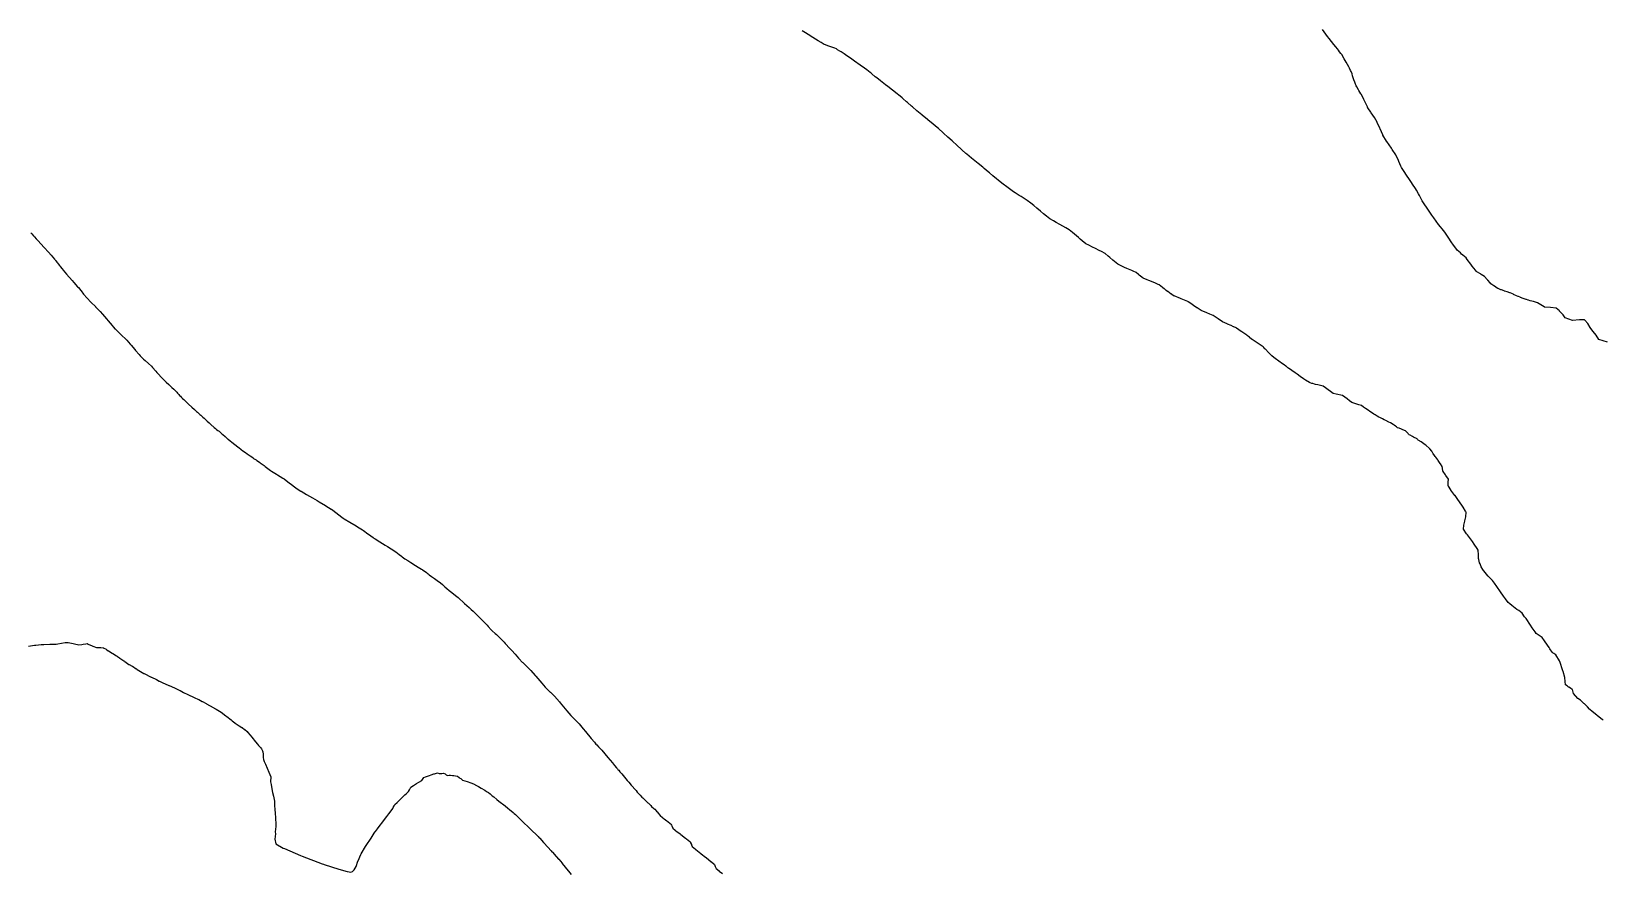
# Model space of a CAD drawing. Header units: metres. Extents: x 483462 to 484492, y 8428718 to 8429266.
# Drawn here: x 483792.42 to 483834.43, y 8429071 to 8429093.49 of the extents above; entities that cross this region are included whole.
import ezdxf

# ---------------------------------------------------------------- set-up
doc = ezdxf.new("R2010")
doc.units = ezdxf.units.M
doc.layers.add('C-TOPO-MAJR', color=9, linetype='Continuous')
doc.layers.add('C-TOPO-MINR', color=8, linetype='Continuous')

msp = doc.modelspace()

# ---------------------------------------------------------------- linework, layer by layer
at = {"layer": 'C-TOPO-MAJR', "color": 9, "linetype": 'Continuous', "lineweight": -3, "elevation": 1200, "flags": 128}
for points in [[(483834.45, 8429075.074), (483834.423, 8429075.096), (483834.299, 8429075.194), (483834.276, 8429075.212), (483834.154, 8429075.311), (483834.094, 8429075.36), (483834.08, 8429075.371), (483834.026, 8429075.433), (483833.946, 8429075.511), (483833.933, 8429075.524), (483833.852, 8429075.602), (483833.846, 8429075.609), (483833.84, 8429075.612), (483833.77, 8429075.654), (483833.657, 8429075.792), (483833.624, 8429075.895), (483833.624, 8429075.896), (483833.623, 8429075.898), (483833.622, 8429075.899), (483833.574, 8429075.931), (483833.527, 8429075.96), (483833.525, 8429075.961), (483833.525, 8429075.961), (483833.482, 8429075.989), (483833.482, 8429075.989), (483833.443, 8429076.018), (483833.442, 8429076.019), (483833.441, 8429076.02), (483833.441, 8429076.021), (483833.436, 8429076.106), (483833.435, 8429076.11), (483833.427, 8429076.217), (483833.377, 8429076.376), (483833.37, 8429076.395), (483833.287, 8429076.642), (483833.279, 8429076.661), (483833.182, 8429076.823), (483833.131, 8429076.855), (483833.115, 8429076.866), (483833.098, 8429076.876), (483833.086, 8429076.894), (483833.023, 8429076.986), (483833.003, 8429077.018), (483832.901, 8429077.172), (483832.882, 8429077.198), (483832.821, 8429077.285), (483832.768, 8429077.32), (483832.738, 8429077.34), (483832.686, 8429077.375), (483832.654, 8429077.396), (483832.626, 8429077.435), (483832.55, 8429077.543), (483832.505, 8429077.612), (483832.385, 8429077.789), (483832.348, 8429077.841), (483832.28, 8429077.937), (483832.234, 8429077.971), (483832.189, 8429078.006), (483832.142, 8429078.038), (483832.092, 8429078.072), (483832.048, 8429078.106), (483832.007, 8429078.142), (483831.956, 8429078.181), (483831.906, 8429078.225), (483831.84, 8429078.317), (483831.785, 8429078.39), (483831.705, 8429078.508), (483831.604, 8429078.652), (483831.544, 8429078.736), (483831.49, 8429078.812), (483831.462, 8429078.84), (483831.402, 8429078.9), (483831.376, 8429078.927), (483831.319, 8429078.985), (483831.299, 8429079.011), (483831.25, 8429079.074), (483831.233, 8429079.101), (483831.189, 8429079.17), (483831.156, 8429079.252), (483831.145, 8429079.28), (483831.121, 8429079.368), (483831.113, 8429079.395), (483831.113, 8429079.485), (483831.113, 8429079.51), (483831.107, 8429079.601), (483831.106, 8429079.623), (483831.075, 8429079.668), (483830.998, 8429079.783), (483830.951, 8429079.849), (483830.818, 8429080.027), (483830.797, 8429080.058), (483830.716, 8429080.181), (483830.724, 8429080.286), (483830.747, 8429080.394), (483830.748, 8429080.403), (483830.772, 8429080.511), (483830.774, 8429080.519), (483830.783, 8429080.628), (483830.784, 8429080.633), (483830.78, 8429080.645), (483830.771, 8429080.658), (483830.708, 8429080.767), (483830.585, 8429080.941), (483830.585, 8429080.941), (483830.581, 8429080.946), (483830.487, 8429081.077), (483830.483, 8429081.081), (483830.379, 8429081.225), (483830.375, 8429081.231), (483830.309, 8429081.331), (483830.304, 8429081.339), (483830.304, 8429081.348), (483830.304, 8429081.357), (483830.308, 8429081.437), (483830.311, 8429081.515), (483830.244, 8429081.617), (483830.235, 8429081.63), (483830.172, 8429081.721), (483830.163, 8429081.734), (483830.16, 8429081.746), (483830.151, 8429081.796), (483830.148, 8429081.81), (483830.139, 8429081.859), (483830.099, 8429081.925), (483830.09, 8429081.94), (483830.038, 8429082.017), (483830.028, 8429082.033), (483829.972, 8429082.105), (483829.959, 8429082.121), (483829.917, 8429082.174), (483829.905, 8429082.189), (483829.9, 8429082.202), (483829.894, 8429082.214), (483829.87, 8429082.27), (483829.815, 8429082.324), (483829.797, 8429082.342), (483829.716, 8429082.415), (483829.69, 8429082.438), (483829.615, 8429082.491), (483829.583, 8429082.513), (483829.505, 8429082.562), (483829.48, 8429082.578), (483829.471, 8429082.593), (483829.38, 8429082.644), (483829.351, 8429082.656), (483829.287, 8429082.691), (483829.257, 8429082.704), (483829.245, 8429082.72), (483829.232, 8429082.734), (483829.206, 8429082.765), (483829.19, 8429082.781), (483829.163, 8429082.811), (483829.093, 8429082.839), (483829.06, 8429082.851), (483828.99, 8429082.879), (483828.952, 8429082.894), (483828.925, 8429082.914), (483828.894, 8429082.937), (483828.863, 8429082.961), (483828.835, 8429082.982), (483828.76, 8429083.021), (483828.719, 8429083.042), (483828.64, 8429083.083), (483828.59, 8429083.108), (483828.545, 8429083.13), (483828.496, 8429083.155), (483828.452, 8429083.177), (483828.406, 8429083.201), (483828.353, 8429083.234), (483828.313, 8429083.259), (483828.25, 8429083.301), (483828.209, 8429083.328), (483828.164, 8429083.361), (483828.097, 8429083.409), (483828.043, 8429083.445), (483827.983, 8429083.486), (483827.912, 8429083.509), (483827.86, 8429083.526), (483827.808, 8429083.543), (483827.73, 8429083.569), (483827.67, 8429083.614), (483827.604, 8429083.662), (483827.542, 8429083.706), (483827.48, 8429083.75), (483827.435, 8429083.761), (483827.357, 8429083.779), (483827.312, 8429083.789), (483827.232, 8429083.809), (483827.156, 8429083.863), (483827.091, 8429083.909), (483827.023, 8429083.96), (483826.965, 8429084.003), (483826.929, 8429084.011), (483826.851, 8429084.031), (483826.82, 8429084.037), (483826.753, 8429084.049), (483826.731, 8429084.056), (483826.681, 8429084.072), (483826.66, 8429084.079), (483826.612, 8429084.096), (483826.594, 8429084.106), (483826.551, 8429084.128), (483826.534, 8429084.139), (483826.492, 8429084.163), (483826.435, 8429084.204), (483826.349, 8429084.265), (483826.264, 8429084.327), (483826.213, 8429084.363), (483826.178, 8429084.385), (483826.155, 8429084.4), (483826.121, 8429084.422), (483826.087, 8429084.446), (483826.066, 8429084.462), (483826.032, 8429084.487), (483826.02, 8429084.496), (483825.979, 8429084.528), (483825.966, 8429084.538), (483825.921, 8429084.574), (483825.877, 8429084.605), (483825.779, 8429084.673), (483825.678, 8429084.744), (483825.639, 8429084.772), (483825.593, 8429084.813), (483825.583, 8429084.821), (483825.541, 8429084.86), (483825.532, 8429084.868), (483825.499, 8429084.904), (483825.466, 8429084.941), (483825.453, 8429084.954), (483825.419, 8429084.991), (483825.406, 8429085.003), (483825.371, 8429085.039), (483825.353, 8429085.051), (483825.225, 8429085.14), (483825.196, 8429085.16), (483825.061, 8429085.254), (483825.046, 8429085.264), (483824.993, 8429085.305), (483824.988, 8429085.31), (483824.934, 8429085.352), (483824.928, 8429085.356), (483824.917, 8429085.364), (483824.789, 8429085.454), (483824.773, 8429085.465), (483824.642, 8429085.554), (483824.635, 8429085.559), (483824.573, 8429085.59), (483824.57, 8429085.592), (483824.567, 8429085.594), (483824.504, 8429085.624), (483824.5, 8429085.626), (483824.403, 8429085.664), (483824.398, 8429085.667), (483824.272, 8429085.721), (483824.266, 8429085.725), (483824.155, 8429085.803), (483824.02, 8429085.894), (483824.018, 8429085.895), (483824.018, 8429085.895), (483823.928, 8429085.932), (483823.849, 8429085.964), (483823.848, 8429085.965), (483823.703, 8429086.022), (483823.699, 8429086.023), (483823.589, 8429086.096), (483823.586, 8429086.098), (483823.584, 8429086.099), (483823.496, 8429086.163), (483823.494, 8429086.164), (483823.426, 8429086.213), (483823.423, 8429086.215), (483823.355, 8429086.261), (483823.346, 8429086.265), (483823.165, 8429086.339), (483823.147, 8429086.347), (483822.976, 8429086.416), (483822.963, 8429086.421), (483822.909, 8429086.46), (483822.904, 8429086.463), (483822.899, 8429086.466), (483822.85, 8429086.502), (483822.811, 8429086.531), (483822.803, 8429086.537), (483822.764, 8429086.565), (483822.755, 8429086.572), (483822.717, 8429086.601), (483822.711, 8429086.605), (483822.673, 8429086.634), (483822.667, 8429086.639), (483822.622, 8429086.676), (483822.572, 8429086.714), (483822.55, 8429086.723), (483822.459, 8429086.762), (483822.301, 8429086.827), (483822.256, 8429086.846), (483822.153, 8429086.893), (483822.124, 8429086.906), (483822.111, 8429086.917), (483822.041, 8429086.974), (483822.027, 8429086.986), (483821.959, 8429087.043), (483821.877, 8429087.079), (483821.845, 8429087.093), (483821.711, 8429087.15), (483821.65, 8429087.177), (483821.522, 8429087.242), (483821.472, 8429087.267), (483821.379, 8429087.339), (483821.34, 8429087.372), (483821.259, 8429087.447), (483821.217, 8429087.483), (483821.13, 8429087.552), (483821.031, 8429087.605), (483820.975, 8429087.634), (483820.871, 8429087.68), (483820.792, 8429087.718), (483820.692, 8429087.772), (483820.62, 8429087.811), (483820.518, 8429087.89), (483820.466, 8429087.931), (483820.418, 8429087.975), (483820.314, 8429088.067), (483820.258, 8429088.113), (483820.166, 8429088.187), (483820.085, 8429088.234), (483820.003, 8429088.283), (483819.924, 8429088.324), (483819.825, 8429088.377), (483819.748, 8429088.422), (483819.652, 8429088.48), (483819.562, 8429088.551), (483819.482, 8429088.614), (483819.405, 8429088.681), (483819.309, 8429088.764), (483819.223, 8429088.834), (483819.149, 8429088.895), (483819.047, 8429088.964), (483818.993, 8429089.001), (483818.884, 8429089.07), (483818.833, 8429089.102), (483818.725, 8429089.172), (483818.679, 8429089.202), (483818.578, 8429089.276), (483818.538, 8429089.305), (483818.501, 8429089.332), (483818.403, 8429089.406), (483818.37, 8429089.432), (483818.271, 8429089.51), (483818.228, 8429089.546), (483818.132, 8429089.625), (483818.037, 8429089.705), (483818, 8429089.737), (483817.899, 8429089.823), (483817.859, 8429089.856), (483817.738, 8429089.955), (483817.691, 8429089.993), (483817.56, 8429090.1), (483817.433, 8429090.206), (483817.408, 8429090.227), (483817.298, 8429090.324), (483817.281, 8429090.339), (483817.176, 8429090.434), (483817.162, 8429090.447), (483817.05, 8429090.549), (483817.039, 8429090.559), (483816.923, 8429090.664), (483816.806, 8429090.771), (483816.801, 8429090.775), (483816.674, 8429090.888), (483816.673, 8429090.889), (483816.638, 8429090.918), (483816.534, 8429091.005), (483816.532, 8429091.007), (483816.389, 8429091.124), (483816.383, 8429091.129), (483816.242, 8429091.245), (483816.232, 8429091.253), (483816.099, 8429091.367), (483815.978, 8429091.471), (483815.956, 8429091.49), (483815.843, 8429091.587), (483815.824, 8429091.604), (483815.719, 8429091.691), (483815.701, 8429091.707), (483815.603, 8429091.788), (483815.581, 8429091.805), (483815.481, 8429091.887), (483815.446, 8429091.914), (483815.318, 8429092.015), (483815.262, 8429092.059), (483815.123, 8429092.167), (483815.025, 8429092.244), (483814.986, 8429092.274), (483814.897, 8429092.349), (483814.873, 8429092.369), (483814.848, 8429092.389), (483814.76, 8429092.461), (483814.701, 8429092.502), (483814.585, 8429092.585), (483814.432, 8429092.691), (483814.32, 8429092.768), (483814.223, 8429092.835), (483814.152, 8429092.884), (483814.074, 8429092.937), (483814.041, 8429092.96), (483813.98, 8429092.998), (483813.951, 8429093.017), (483813.901, 8429093.037), (483813.851, 8429093.054), (483813.827, 8429093.063), (483813.77, 8429093.083), (483813.745, 8429093.092), (483813.715, 8429093.102), (483813.654, 8429093.126), (483813.621, 8429093.138), (483813.543, 8429093.186), (483813.461, 8429093.236), (483813.315, 8429093.326), (483813.191, 8429093.404), (483813.119, 8429093.448), (483813.033, 8429093.501)], [(483792.404, 8429088.102), (483792.431, 8429088.074), (483792.479, 8429088.025), (483792.505, 8429087.997), (483792.553, 8429087.945), (483792.607, 8429087.885), (483792.678, 8429087.806), (483792.762, 8429087.713), (483792.876, 8429087.586), (483792.951, 8429087.503), (483792.993, 8429087.456), (483793.04, 8429087.398), (483793.055, 8429087.379), (483793.07, 8429087.361), (483793.118, 8429087.301), (483793.131, 8429087.284), (483793.179, 8429087.22), (483793.191, 8429087.204), (483793.241, 8429087.139), (483793.274, 8429087.101), (483793.361, 8429087.001), (483793.513, 8429086.827), (483793.556, 8429086.778), (483793.656, 8429086.662), (483793.677, 8429086.639), (483793.742, 8429086.557), (483793.75, 8429086.548), (483793.817, 8429086.464), (483793.823, 8429086.456), (483793.906, 8429086.363), (483793.912, 8429086.357), (483794.014, 8429086.247), (483794.019, 8429086.242), (483794.024, 8429086.236), (483794.132, 8429086.129), (483794.136, 8429086.126), (483794.26, 8429086), (483794.262, 8429085.998), (483794.319, 8429085.932), (483794.378, 8429085.864), (483794.379, 8429085.862), (483794.524, 8429085.69), (483794.528, 8429085.684), (483794.534, 8429085.678), (483794.657, 8429085.537), (483794.668, 8429085.527), (483794.807, 8429085.392), (483794.822, 8429085.378), (483794.957, 8429085.248), (483794.973, 8429085.232), (483795.066, 8429085.125), (483795.087, 8429085.1), (483795.184, 8429084.982), (483795.209, 8429084.953), (483795.302, 8429084.847), (483795.333, 8429084.817), (483795.423, 8429084.729), (483795.465, 8429084.69), (483795.553, 8429084.611), (483795.629, 8429084.538), (483795.662, 8429084.506), (483795.751, 8429084.402), (483795.78, 8429084.368), (483795.811, 8429084.332), (483795.897, 8429084.232), (483795.944, 8429084.187), (483796.024, 8429084.11), (483796.094, 8429084.045), (483796.178, 8429083.969), (483796.226, 8429083.925), (483796.268, 8429083.886), (483796.307, 8429083.842), (483796.329, 8429083.818), (483796.365, 8429083.777), (483796.385, 8429083.754), (483796.405, 8429083.733), (483796.439, 8429083.699), (483796.46, 8429083.678), (483796.494, 8429083.645), (483796.541, 8429083.601), (483796.623, 8429083.525), (483796.711, 8429083.444), (483796.785, 8429083.376), (483796.837, 8429083.329), (483796.861, 8429083.306), (483796.881, 8429083.287), (483796.904, 8429083.265), (483796.924, 8429083.246), (483796.95, 8429083.224), (483796.978, 8429083.2), (483797.007, 8429083.175), (483797.037, 8429083.149), (483797.122, 8429083.072), (483797.172, 8429083.026), (483797.222, 8429082.981), (483797.311, 8429082.9), (483797.341, 8429082.876), (483797.375, 8429082.849), (483797.411, 8429082.821), (483797.439, 8429082.799), (483797.491, 8429082.753), (483797.518, 8429082.729), (483797.541, 8429082.709), (483797.6, 8429082.656), (483797.62, 8429082.64), (483797.667, 8429082.599), (483797.686, 8429082.584), (483797.736, 8429082.543), (483797.783, 8429082.506), (483797.863, 8429082.445), (483797.939, 8429082.386), (483797.981, 8429082.354), (483798.022, 8429082.321), (483798.035, 8429082.311), (483798.077, 8429082.278), (483798.089, 8429082.269), (483798.132, 8429082.237), (483798.145, 8429082.228), (483798.189, 8429082.195), (483798.201, 8429082.187), (483798.215, 8429082.177), (483798.27, 8429082.138), (483798.285, 8429082.128), (483798.348, 8429082.084), (483798.364, 8429082.074), (483798.432, 8429082.032), (483798.449, 8429082.021), (483798.524, 8429081.973), (483798.543, 8429081.958), (483798.642, 8429081.881), (483798.673, 8429081.857), (483798.816, 8429081.749), (483798.838, 8429081.733), (483798.979, 8429081.648), (483798.998, 8429081.636), (483799.147, 8429081.546), (483799.164, 8429081.536), (483799.178, 8429081.525), (483799.324, 8429081.414), (483799.339, 8429081.402), (483799.494, 8429081.285), (483799.504, 8429081.278), (483799.629, 8429081.199), (483799.638, 8429081.193), (483799.782, 8429081.109), (483799.937, 8429081.019), (483799.939, 8429081.017), (483800.06, 8429080.946), (483800.112, 8429080.915), (483800.288, 8429080.812), (483800.295, 8429080.808), (483800.439, 8429080.717), (483800.446, 8429080.713), (483800.601, 8429080.596), (483800.609, 8429080.59), (483800.759, 8429080.477), (483800.77, 8429080.469), (483800.787, 8429080.459), (483800.935, 8429080.367), (483801.105, 8429080.267), (483801.143, 8429080.245), (483801.274, 8429080.164), (483801.301, 8429080.148), (483801.422, 8429080.058), (483801.439, 8429080.045), (483801.557, 8429079.957), (483801.576, 8429079.942), (483801.61, 8429079.921), (483801.736, 8429079.842), (483801.884, 8429079.752), (483801.947, 8429079.714), (483802.044, 8429079.654), (483802.084, 8429079.629), (483802.176, 8429079.562), (483802.198, 8429079.546), (483802.262, 8429079.497), (483802.28, 8429079.483), (483802.316, 8429079.457), (483802.336, 8429079.442), (483802.371, 8429079.417), (483802.411, 8429079.391), (483802.487, 8429079.343), (483802.563, 8429079.294), (483802.691, 8429079.212), (483802.759, 8429079.169), (483802.804, 8429079.14), (483802.85, 8429079.112), (483802.868, 8429079.101), (483802.883, 8429079.092), (483802.921, 8429079.071), (483802.937, 8429079.061), (483802.981, 8429079.031), (483803.007, 8429079.007), (483803.03, 8429078.986), (483803.059, 8429078.96), (483803.124, 8429078.915), (483803.196, 8429078.866), (483803.271, 8429078.813), (483803.361, 8429078.749), (483803.416, 8429078.699), (483803.445, 8429078.671), (483803.475, 8429078.643), (483803.527, 8429078.593), (483803.595, 8429078.54), (483803.665, 8429078.484), (483803.761, 8429078.406), (483803.83, 8429078.351), (483803.881, 8429078.307), (483803.957, 8429078.241), (483804.005, 8429078.198), (483804.066, 8429078.142), (483804.127, 8429078.085), (483804.179, 8429078.036), (483804.233, 8429077.985), (483804.287, 8429077.934), (483804.349, 8429077.874), (483804.384, 8429077.839), (483804.418, 8429077.805), (483804.494, 8429077.729), (483804.526, 8429077.695), (483804.605, 8429077.611), (483804.638, 8429077.576), (483804.717, 8429077.493), (483804.744, 8429077.467), (483804.819, 8429077.396), (483804.854, 8429077.364), (483804.931, 8429077.291), (483804.96, 8429077.263), (483805.059, 8429077.159), (483805.089, 8429077.128), (483805.215, 8429076.991), (483805.24, 8429076.964), (483805.265, 8429076.936), (483805.354, 8429076.838), (483805.447, 8429076.734), (483805.467, 8429076.711), (483805.544, 8429076.628), (483805.558, 8429076.615), (483805.657, 8429076.521), (483805.669, 8429076.51), (483805.77, 8429076.413), (483805.78, 8429076.403), (483805.895, 8429076.271), (483805.903, 8429076.263), (483805.909, 8429076.255), (483806.069, 8429076.068), (483806.071, 8429076.065), (483806.163, 8429075.96), (483806.189, 8429075.93), (483806.19, 8429075.929), (483806.19, 8429075.929), (483806.297, 8429075.826), (483806.298, 8429075.825), (483806.401, 8429075.726), (483806.408, 8429075.718), (483806.538, 8429075.566), (483806.559, 8429075.542), (483806.74, 8429075.325), (483806.848, 8429075.198), (483806.869, 8429075.172), (483806.877, 8429075.165), (483806.955, 8429075.089), (483806.963, 8429075.081), (483807.039, 8429075.008), (483807.067, 8429074.974), (483807.174, 8429074.847), (483807.234, 8429074.775), (483807.39, 8429074.587), (483807.475, 8429074.485), (483807.517, 8429074.435), (483807.538, 8429074.414), (483807.587, 8429074.366), (483807.634, 8429074.32), (483807.676, 8429074.269), (483807.753, 8429074.178), (483807.838, 8429074.075), (483807.956, 8429073.932), (483808.016, 8429073.86), (483808.068, 8429073.797), (483808.089, 8429073.776), (483808.105, 8429073.76), (483808.125, 8429073.739), (483808.16, 8429073.697), (483808.205, 8429073.644), (483808.28, 8429073.553), (483808.355, 8429073.463), (483808.394, 8429073.416), (483808.458, 8429073.339), (483808.489, 8429073.308), (483808.554, 8429073.233), (483808.589, 8429073.191), (483808.623, 8429073.152), (483808.676, 8429073.093), (483808.697, 8429073.071), (483808.748, 8429073.021), (483808.772, 8429072.997), (483808.819, 8429072.952), (483808.842, 8429072.93), (483808.86, 8429072.908), (483808.903, 8429072.869), (483808.922, 8429072.853), (483808.966, 8429072.813), (483808.985, 8429072.797), (483809.003, 8429072.769), (483809.066, 8429072.712), (483809.087, 8429072.695), (483809.138, 8429072.647), (483809.168, 8429072.613), (483809.176, 8429072.596), (483809.237, 8429072.525), (483809.3, 8429072.475), (483809.318, 8429072.459), (483809.34, 8429072.442), (483809.416, 8429072.382), (483809.439, 8429072.365), (483809.501, 8429072.315), (483809.523, 8429072.296), (483809.533, 8429072.273), (483809.542, 8429072.252), (483809.569, 8429072.188), (483809.637, 8429072.134), (483809.657, 8429072.117), (483809.765, 8429072.034), (483809.788, 8429072.017), (483809.912, 8429071.92), (483809.935, 8429071.904), (483810.024, 8429071.832), (483810.042, 8429071.817), (483810.049, 8429071.799), (483810.068, 8429071.755), (483810.075, 8429071.739), (483810.093, 8429071.694), (483810.175, 8429071.628), (483810.187, 8429071.617), (483810.321, 8429071.512), (483810.334, 8429071.503), (483810.449, 8429071.412), (483810.463, 8429071.401), (483810.601, 8429071.291), (483810.61, 8429071.284), (483810.682, 8429071.224), (483810.685, 8429071.218), (483810.707, 8429071.166), (483810.708, 8429071.162), (483810.73, 8429071.11), (483810.811, 8429071.044), (483810.812, 8429071.043), (483810.901, 8429070.974)]]:
    msp.add_lwpolyline(points, dxfattribs=at)
at = {"layer": 'C-TOPO-MINR', "color": 8, "linetype": 'Continuous', "lineweight": -3, "elevation": 1202, "flags": 128}
for points in [[(483834.563, 8429085.183), (483834.333, 8429085.248), (483834.259, 8429085.363), (483834.182, 8429085.465), (483834.175, 8429085.473), (483834.105, 8429085.57), (483834.1, 8429085.576), (483834.037, 8429085.678), (483834.034, 8429085.682), (483833.96, 8429085.768), (483833.959, 8429085.77), (483833.951, 8429085.774), (483833.944, 8429085.773), (483833.82, 8429085.775), (483833.816, 8429085.775), (483833.626, 8429085.757), (483833.433, 8429085.833), (483833.376, 8429085.912), (483833.365, 8429085.928), (483833.285, 8429086.012), (483833.283, 8429086.014), (483833.195, 8429086.085), (483833.039, 8429086.104), (483832.887, 8429086.118), (483832.882, 8429086.119), (483832.877, 8429086.119), (483832.872, 8429086.122), (483832.785, 8429086.176), (483832.78, 8429086.18), (483832.695, 8429086.235), (483832.589, 8429086.263), (483832.583, 8429086.265), (483832.499, 8429086.282), (483832.494, 8429086.284), (483832.448, 8429086.299), (483832.443, 8429086.3), (483832.397, 8429086.316), (483832.389, 8429086.319), (483832.312, 8429086.349), (483832.237, 8429086.378), (483832.228, 8429086.382), (483832.184, 8429086.399), (483832.177, 8429086.402), (483832.134, 8429086.419), (483832.128, 8429086.422), (483832.055, 8429086.456), (483832.047, 8429086.46), (483831.963, 8429086.499), (483831.952, 8429086.502), (483831.882, 8429086.524), (483831.812, 8429086.545), (483831.798, 8429086.549), (483831.727, 8429086.576), (483831.714, 8429086.581), (483831.643, 8429086.612), (483831.629, 8429086.618), (483831.614, 8429086.627), (483831.541, 8429086.673), (483831.524, 8429086.686), (483831.448, 8429086.741), (483831.429, 8429086.762), (483831.365, 8429086.836), (483831.347, 8429086.857), (483831.274, 8429086.937), (483831.183, 8429086.991), (483831.164, 8429087.003), (483831.072, 8429087.061), (483831.052, 8429087.074), (483831.032, 8429087.1), (483830.945, 8429087.215), (483830.91, 8429087.263), (483830.814, 8429087.393), (483830.785, 8429087.43), (483830.696, 8429087.508), (483830.664, 8429087.535), (483830.632, 8429087.564), (483830.545, 8429087.64), (483830.508, 8429087.691), (483830.448, 8429087.771), (483830.387, 8429087.86), (483830.321, 8429087.959), (483830.264, 8429088.043), (483830.213, 8429088.116), (483830.142, 8429088.207), (483830.096, 8429088.265), (483830.049, 8429088.326), (483829.982, 8429088.413), (483829.92, 8429088.501), (483829.87, 8429088.573), (483829.777, 8429088.711), (483829.724, 8429088.788), (483829.683, 8429088.853), (483829.612, 8429088.961), (483829.584, 8429089.011), (483829.533, 8429089.102), (483829.509, 8429089.147), (483829.455, 8429089.242), (483829.431, 8429089.285), (483829.35, 8429089.407), (483829.32, 8429089.452), (483829.288, 8429089.499), (483829.169, 8429089.674), (483829.146, 8429089.712), (483829.056, 8429089.853), (483829.042, 8429089.882), (483828.982, 8429090.011), (483828.972, 8429090.036), (483828.91, 8429090.171), (483828.9, 8429090.191), (483828.81, 8429090.332), (483828.8, 8429090.348), (483828.79, 8429090.362), (483828.665, 8429090.547), (483828.658, 8429090.557), (483828.56, 8429090.713), (483828.557, 8429090.718), (483828.483, 8429090.886), (483828.483, 8429090.886), (483828.478, 8429090.898), (483828.409, 8429091.056), (483828.406, 8429091.06), (483828.33, 8429091.183), (483828.245, 8429091.308), (483828.234, 8429091.324), (483828.16, 8429091.442), (483828.15, 8429091.457), (483828.143, 8429091.471), (483828.054, 8429091.653), (483828.045, 8429091.671), (483827.986, 8429091.798), (483827.972, 8429091.821), (483827.919, 8429091.905), (483827.905, 8429091.929), (483827.859, 8429092.003), (483827.848, 8429092.029), (483827.815, 8429092.102), (483827.806, 8429092.127), (483827.78, 8429092.192), (483827.773, 8429092.216), (483827.757, 8429092.272), (483827.749, 8429092.297), (483827.733, 8429092.352), (483827.707, 8429092.411), (483827.693, 8429092.441), (483827.662, 8429092.504), (483827.645, 8429092.541), (483827.575, 8429092.664), (483827.549, 8429092.709), (483827.523, 8429092.754), (483827.457, 8429092.867), (483827.432, 8429092.9), (483827.402, 8429092.943), (483827.371, 8429092.983), (483827.345, 8429093.018), (483827.297, 8429093.075), (483827.249, 8429093.135), (483827.184, 8429093.215), (483827.121, 8429093.293), (483827.08, 8429093.349), (483827.035, 8429093.411), (483826.988, 8429093.476), (483826.941, 8429093.541)], [(483792.341, 8429077.054), (483792.505, 8429077.077), (483792.542, 8429077.081), (483792.682, 8429077.096), (483792.713, 8429077.1), (483792.75, 8429077.1), (483792.916, 8429077.103), (483792.953, 8429077.104), (483793.082, 8429077.105), (483793.129, 8429077.114), (483793.227, 8429077.133), (483793.324, 8429077.148), (483793.368, 8429077.155), (483793.402, 8429077.149), (483793.539, 8429077.122), (483793.572, 8429077.115), (483793.693, 8429077.089), (483793.768, 8429077.101), (483793.804, 8429077.106), (483793.879, 8429077.116), (483793.911, 8429077.121), (483793.939, 8429077.11), (483794.048, 8429077.066), (483794.069, 8429077.056), (483794.163, 8429077.014), (483794.204, 8429077.016), (483794.243, 8429077.019), (483794.261, 8429077.02), (483794.277, 8429077.022), (483794.337, 8429077.008), (483794.35, 8429077.005), (483794.362, 8429077.002), (483794.407, 8429076.979), (483794.425, 8429076.97), (483794.434, 8429076.964), (483794.478, 8429076.933), (483794.487, 8429076.927), (483794.58, 8429076.868), (483794.597, 8429076.857), (483794.694, 8429076.797), (483794.711, 8429076.786), (483794.72, 8429076.78), (483794.779, 8429076.742), (483794.788, 8429076.737), (483794.893, 8429076.663), (483794.907, 8429076.653), (483794.922, 8429076.642), (483795.03, 8429076.567), (483795.038, 8429076.563), (483795.115, 8429076.523), (483795.123, 8429076.519), (483795.227, 8429076.451), (483795.238, 8429076.444), (483795.253, 8429076.434), (483795.43, 8429076.326), (483795.441, 8429076.32), (483795.627, 8429076.226), (483795.635, 8429076.222), (483795.763, 8429076.161), (483795.768, 8429076.159), (483795.839, 8429076.122), (483795.843, 8429076.12), (483795.915, 8429076.083), (483796.1, 8429076.003), (483796.101, 8429076.003), (483796.104, 8429076.002), (483796.245, 8429075.94), (483796.3, 8429075.915), (483796.301, 8429075.915), (483796.394, 8429075.866), (483796.395, 8429075.866), (483796.396, 8429075.866), (483796.488, 8429075.817), (483796.491, 8429075.815), (483796.601, 8429075.764), (483796.609, 8429075.76), (483796.778, 8429075.683), (483796.89, 8429075.63), (483796.898, 8429075.627), (483796.992, 8429075.574), (483796.996, 8429075.572), (483797, 8429075.57), (483797.092, 8429075.517), (483797.1, 8429075.513), (483797.187, 8429075.466), (483797.205, 8429075.456), (483797.341, 8429075.382), (483797.363, 8429075.368), (483797.498, 8429075.286), (483797.62, 8429075.195), (483797.647, 8429075.175), (483797.759, 8429075.083), (483797.788, 8429075.06), (483797.857, 8429075.004), (483797.873, 8429074.992), (483797.954, 8429074.94), (483797.963, 8429074.934), (483797.973, 8429074.928), (483798.047, 8429074.882), (483798.055, 8429074.876), (483798.119, 8429074.83), (483798.128, 8429074.823), (483798.188, 8429074.775), (483798.209, 8429074.748), (483798.274, 8429074.671), (483798.317, 8429074.619), (483798.413, 8429074.5), (483798.466, 8429074.434), (483798.493, 8429074.401), (483798.529, 8429074.363), (483798.545, 8429074.345), (483798.578, 8429074.306), (483798.598, 8429074.253), (483798.607, 8429074.225), (483798.623, 8429074.168), (483798.623, 8429074.111), (483798.623, 8429074.077), (483798.624, 8429074.021), (483798.647, 8429073.969), (483798.677, 8429073.897), (483798.723, 8429073.795), (483798.773, 8429073.684), (483798.8, 8429073.623), (483798.827, 8429073.559), (483798.823, 8429073.516), (483798.819, 8429073.474), (483798.815, 8429073.431), (483798.83, 8429073.355), (483798.843, 8429073.29), (483798.873, 8429073.141), (483798.894, 8429073.044), (483798.912, 8429072.957), (483798.922, 8429072.907), (483798.922, 8429072.885), (483798.921, 8429072.864), (483798.92, 8429072.83), (483798.926, 8429072.764), (483798.929, 8429072.718), (483798.94, 8429072.565), (483798.945, 8429072.493), (483798.948, 8429072.456), (483798.957, 8429072.296), (483798.961, 8429072.28), (483798.954, 8429072.235), (483798.942, 8429072.092), (483798.947, 8429072.038), (483798.93, 8429071.896), (483798.96, 8429071.771), (483799.158, 8429071.658), (483799.186, 8429071.642), (483799.619, 8429071.458), (483799.661, 8429071.44), (483800.201, 8429071.238), (483800.229, 8429071.227), (483800.249, 8429071.221), (483800.641, 8429071.09), (483800.646, 8429071.089), (483800.868, 8429071.029), (483800.87, 8429071.029), (483800.961, 8429071.016), (483800.961, 8429071.016), (483801.01, 8429071.032), (483801.053, 8429071.073), (483801.053, 8429071.073), (483801.102, 8429071.16), (483801.103, 8429071.162), (483801.154, 8429071.302), (483801.157, 8429071.307), (483801.16, 8429071.316), (483801.231, 8429071.486), (483801.238, 8429071.503), (483801.357, 8429071.697), (483801.376, 8429071.726), (483801.503, 8429071.925), (483801.531, 8429071.966), (483801.591, 8429072.058), (483801.607, 8429072.081), (483801.616, 8429072.09), (483801.655, 8429072.141), (483801.662, 8429072.152), (483801.669, 8429072.164), (483801.754, 8429072.275), (483801.779, 8429072.309), (483801.923, 8429072.498), (483801.977, 8429072.568), (483802.011, 8429072.614), (483802.086, 8429072.713), (483802.099, 8429072.741), (483802.124, 8429072.789), (483802.139, 8429072.817), (483802.202, 8429072.878), (483802.237, 8429072.912), (483802.299, 8429072.97), (483802.409, 8429073.075), (483802.448, 8429073.114), (483802.506, 8429073.17), (483802.53, 8429073.213), (483802.549, 8429073.249), (483802.57, 8429073.285), (483802.635, 8429073.327), (483802.717, 8429073.378), (483802.781, 8429073.417), (483802.858, 8429073.466), (483802.878, 8429073.492), (483802.898, 8429073.519), (483802.919, 8429073.546), (483802.963, 8429073.562), (483803.011, 8429073.58), (483803.064, 8429073.597), (483803.115, 8429073.615), (483803.179, 8429073.637), (483803.203, 8429073.645), (483803.228, 8429073.653), (483803.28, 8429073.67), (483803.326, 8429073.652), (483803.362, 8429073.652), (483803.395, 8429073.652), (483803.444, 8429073.66), (483803.481, 8429073.638), (483803.515, 8429073.617), (483803.546, 8429073.599), (483803.59, 8429073.601), (483803.632, 8429073.602), (483803.678, 8429073.597), (483803.718, 8429073.593), (483803.765, 8429073.586), (483803.814, 8429073.578), (483803.858, 8429073.545), (483803.88, 8429073.529), (483803.902, 8429073.512), (483803.953, 8429073.474), (483804.013, 8429073.455), (483804.074, 8429073.434), (483804.171, 8429073.398), (483804.241, 8429073.374), (483804.323, 8429073.33), (483804.38, 8429073.299), (483804.449, 8429073.259), (483804.548, 8429073.2), (483804.594, 8429073.171), (483804.648, 8429073.138), (483804.69, 8429073.103), (483804.717, 8429073.08), (483804.744, 8429073.057), (483804.784, 8429073.022), (483804.87, 8429072.953), (483804.923, 8429072.911), (483805.086, 8429072.782), (483805.16, 8429072.723), (483805.207, 8429072.686), (483805.302, 8429072.611), (483805.332, 8429072.583), (483805.363, 8429072.554), (483805.394, 8429072.525), (483805.422, 8429072.498), (483805.519, 8429072.404), (483805.556, 8429072.368), (483805.738, 8429072.191), (483805.787, 8429072.144), (483805.815, 8429072.117), (483805.92, 8429072.015), (483805.937, 8429071.998), (483805.969, 8429071.966), (483806.001, 8429071.934), (483806.016, 8429071.918), (483806.115, 8429071.809), (483806.134, 8429071.788), (483806.319, 8429071.583), (483806.341, 8429071.559), (483806.353, 8429071.545), (483806.457, 8429071.43), (483806.463, 8429071.423), (483806.519, 8429071.362), (483806.524, 8429071.357), (483806.611, 8429071.251), (483806.616, 8429071.245), (483806.778, 8429071.046), (483806.78, 8429071.043), (483806.782, 8429071.041), (483806.853, 8429070.954)]]:
    msp.add_lwpolyline(points, dxfattribs=at)

doc.saveas('drawing.dxf')
